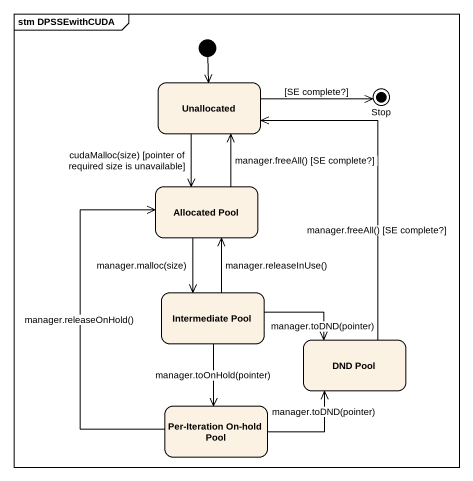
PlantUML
@startuml
mainframe stm DPSSEwithCUDA
hide empty description
state Unallocated
state "Stop" as Stop_ <<end>>
state "Allocated Pool" as Allocated_Pool
state "Intermediate Pool" as Intermediate_Pool
state "DND Pool" as DND_Pool
state "Per-Iteration On-hold Pool" as Per_Iteration_On_hold_Pool
[*] --> Unallocated
Unallocated -right-> Stop_ : [SE complete?]
Unallocated --> Allocated_Pool : cudaMalloc(size) [pointer of required size is unavailable]
Allocated_Pool -up-> Unallocated : manager.freeAll() [SE complete?]
Allocated_Pool --> Intermediate_Pool : manager.malloc(size)
Intermediate_Pool -up-> Allocated_Pool : manager.releaseInUse()
Intermediate_Pool -right-> DND_Pool : manager.toDND(pointer)
Intermediate_Pool --> Per_Iteration_On_hold_Pool : manager.toOnHold(pointer)
DND_Pool -up-> Unallocated : manager.freeAll() [SE complete?]
Per_Iteration_On_hold_Pool -up-> Allocated_Pool : manager.releaseOnHold()
Per_Iteration_On_hold_Pool -right-> DND_Pool : manager.toDND(pointer)
@enduml
